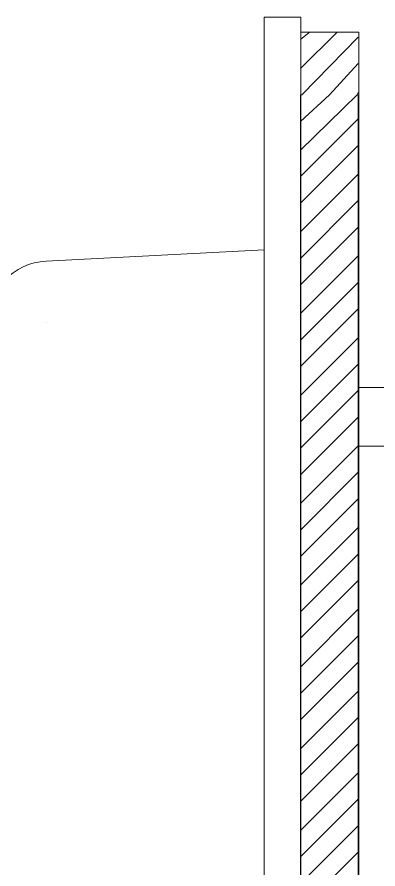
# Model space of a CAD drawing. Header units: inches. Extents: x -22 to 145, y -20 to 61.
# Drawn here: x 22.107 to 22.458, y 7.723 to 8.552 of the extents above; entities that cross this region are included whole.
import ezdxf

# ---------------------------------------------------------------- set-up
doc = ezdxf.new("R2010")
doc.units = ezdxf.units.IN
doc.header["$MEASUREMENT"] = 0
for name, color, linetype in [('M-DET-MEDIUM', 3, 'Continuous'), ('M-DET-THIN', 9, 'Continuous'), ('M-DET-WIDE', 255, 'Continuous')]:
    doc.layers.add(name, color=color, linetype=linetype)

# ---------------------------------------------------------------- blocks, each defined once
blk = doc.blocks.new('block 321')
at = {"lineweight": 0}
blk.add_lwpolyline([(4.13792, 7.23408), (4.07902, 7.23408)], dxfattribs=at)
blk = doc.blocks.new('block 322')
at = {"lineweight": 0}
blk.add_lwpolyline([(4.07902, 7.1772), (4.13792, 7.1772)], dxfattribs=at)
blk = doc.blocks.new('block 1093')
at = {"lineweight": 0}
blk.add_lwpolyline([(4.07902, 7.57982), (4.02288, 7.57982)], dxfattribs=at)
blk = doc.blocks.new('block 1094')
at = {"lineweight": 0}
blk.add_lwpolyline([(4.07902, 7.51994), (4.07902, 7.57982)], dxfattribs=at)
blk = doc.blocks.new('block 1097')
at = {"lineweight": 0}
blk.add_lwpolyline([(4.07902, 4.69053), (4.07902, 7.51994)], dxfattribs=at)
blk = doc.blocks.new('block 1098')
at = {"lineweight": 0}
blk.add_lwpolyline([(3.98695, 7.5947), (4.02288, 7.5947)], dxfattribs=at)
blk = doc.blocks.new('block 1099')
at = {"lineweight": 0}
blk.add_lwpolyline([(4.02288, 7.5947), (4.02288, 7.53482)], dxfattribs=at)
blk = doc.blocks.new('block 1100')
at = {"lineweight": 0}
blk.add_lwpolyline([(3.98695, 7.53482), (3.98695, 7.5947)], dxfattribs=at)
blk = doc.blocks.new('block 1104')
at = {"lineweight": 0}
blk.add_lwpolyline([(4.02288, 4.67197), (4.02288, 7.53482)], dxfattribs=at)
blk = doc.blocks.new('block 1105')
at = {"lineweight": 0}
blk.add_lwpolyline([(3.98695, 7.53482), (3.98695, 4.67197)], dxfattribs=at)
blk = doc.blocks.new('block 1106')
at = {"lineweight": 0}
blk.add_lwpolyline([(3.77483, 7.35715), (3.98695, 7.36826)], dxfattribs=at)
blk = doc.blocks.new('block 1111')
at = {"lineweight": 0}
blk.add_open_spline([(3.77483, 7.35715), (3.74322, 7.3557), (3.71788, 7.32898), (3.71807, 7.29735)], degree=3, dxfattribs=at)
blk = doc.blocks.new('block 1161')
at = {"lineweight": 0}
for points in [[(4.02288, 7.51994), (4.02288, 7.51994)], [(4.07902, 7.51994), (4.07902, 7.51994)]]:
    blk.add_lwpolyline(points, dxfattribs=at)
blk = doc.blocks.new('block 1163')
at = {"lineweight": 0}
for points in [[(3.98695, 7.53482), (3.98695, 7.53482)], [(4.02288, 7.53482), (4.02288, 7.53482)]]:
    blk.add_lwpolyline(points, dxfattribs=at)
blk = doc.blocks.new('block 1165')
at = {"lineweight": 0}
for points in [[(3.98695, 7.30846), (3.98695, 7.30846)], [(3.77483, 7.29735), (3.77483, 7.29735)]]:
    blk.add_lwpolyline(points, dxfattribs=at)
blk = doc.blocks.new('block 1166')
at = {"lineweight": 0}
for points in [[(3.77483, 7.35715), (3.77483, 7.35715)], [(3.77483, 7.29735), (3.77483, 7.29735)]]:
    blk.add_lwpolyline(points, dxfattribs=at)
blk = doc.blocks.new('block 1167')
at = {"lineweight": 0}
blk.add_lwpolyline([(3.77483, 7.29735), (3.77483, 7.29735)], dxfattribs=at)
blk = doc.blocks.new('block 1168')
at = {"lineweight": 0}
for points in [[(3.71807, 7.29735), (3.71807, 7.29735)], [(3.77483, 7.29735), (3.77483, 7.29735)]]:
    blk.add_lwpolyline(points, dxfattribs=at)
blk = doc.blocks.new('block 1177')
at = {"lineweight": 0}
for points in [[(4.02288, 7.51994), (4.02288, 7.51994)], [(4.07902, 7.51994), (4.07902, 7.51994)]]:
    blk.add_lwpolyline(points, dxfattribs=at)
blk = doc.blocks.new('block 1178')
at = {"lineweight": 0}
blk.add_lwpolyline([(4.07902, 7.51994), (4.07902, 7.57982)], dxfattribs=at)
blk = doc.blocks.new('block 1179')
at = {"lineweight": 0}
blk.add_lwpolyline([(4.07902, 7.57982), (4.02288, 7.57982)], dxfattribs=at)
blk = doc.blocks.new('block 1180')
at = {"lineweight": 0}
blk.add_lwpolyline([(4.02288, 7.51994), (4.02288, 7.57982)], dxfattribs=at)
blk = doc.blocks.new('block 1209')
at = {"lineweight": 0}
for points in [[(4.02252, 7.51895), (4.02252, 4.69095)], [(4.02252, 7.51895), (4.02369, 7.51895)], [(4.02252, 7.49322), (4.05059, 7.51895)], [(4.02252, 7.46515), (4.07749, 7.51895)], [(4.07866, 4.69095), (4.07866, 4.69095), (4.07866, 7.51895)], [(4.02252, 7.43942), (4.07866, 7.49556)], [(4.02252, 7.41369), (4.07866, 7.46983)], [(4.02252, 7.38562), (4.07866, 7.44176)], [(4.02252, 7.35989), (4.07866, 7.41603)], [(4.02252, 7.33416), (4.07866, 7.3903)], [(4.02252, 7.30609), (4.07866, 7.36223)], [(4.02252, 7.28036), (4.07866, 7.3365)], [(4.02252, 7.25463), (4.07866, 7.31077)], [(4.02252, 7.22656), (4.07866, 7.2827)], [(4.02252, 7.20083), (4.07866, 7.25697)], [(4.02252, 7.1751), (4.07866, 7.23124)], [(4.02252, 7.14937), (4.07866, 7.20551)], [(4.02252, 7.1213), (4.07866, 7.17744)], [(4.02252, 7.09557), (4.07866, 7.15171)], [(4.02252, 7.06984), (4.07866, 7.12597)], [(4.02252, 7.04177), (4.07866, 7.09791)], [(4.02252, 7.01604), (4.07866, 7.07218)], [(4.02252, 6.99031), (4.07866, 7.04645)], [(4.02252, 6.96224), (4.07866, 7.01838)], [(4.02252, 6.93651), (4.07866, 6.99265)], [(4.02252, 6.91078), (4.07866, 6.96692)], [(4.02252, 6.88271), (4.07866, 6.93885)], [(4.02252, 6.85698), (4.07866, 6.91312)], [(4.02252, 6.83125), (4.07866, 6.88739)], [(4.02252, 6.80317), (4.07866, 6.85932)], [(4.02252, 6.77744), (4.07866, 6.83358)], [(4.02252, 6.75171), (4.07866, 6.80785)], [(4.02252, 6.72598), (4.07866, 6.78212)]]:
    blk.add_lwpolyline(points, dxfattribs=at)
blk = doc.blocks.new('block 1210')
at = {"lineweight": 0}
for points in [[(4.02252, 7.57275), (4.03071, 7.57977)], [(4.02252, 7.54468), (4.05761, 7.57977)], [(4.02369, 7.51895), (4.07866, 7.57509)], [(4.05059, 7.51895), (4.07866, 7.54936)], [(4.07749, 7.51895), (4.07866, 7.52129)]]:
    blk.add_lwpolyline(points, dxfattribs=at)

msp = doc.modelspace()

# ---------------------------------------------------------------- block references
at = {"layer": 'M-DET-MEDIUM', "color": 3}
for name in ['block 1098', 'block 1100', 'block 1099', 'block 1093', 'block 1179', 'block 1180', 'block 1094', 'block 1178', 'block 1105', 'block 1163', 'block 1104', 'block 1161', 'block 1177', 'block 1097', 'block 1165', 'block 1168', 'block 1167', 'block 321', 'block 322']:
    msp.add_blockref(name, (18.36023, 0.95754), dxfattribs=at)
at = {"layer": 'M-DET-THIN', "color": 9}
for name in ['block 1210', 'block 1209']:
    msp.add_blockref(name, (18.36023, 0.95754), dxfattribs=at)
at = {"layer": 'M-DET-WIDE'}
for name in ['block 1106', 'block 1111', 'block 1166']:
    msp.add_blockref(name, (18.36023, 0.95754), dxfattribs=at)

doc.saveas('drawing.dxf')
